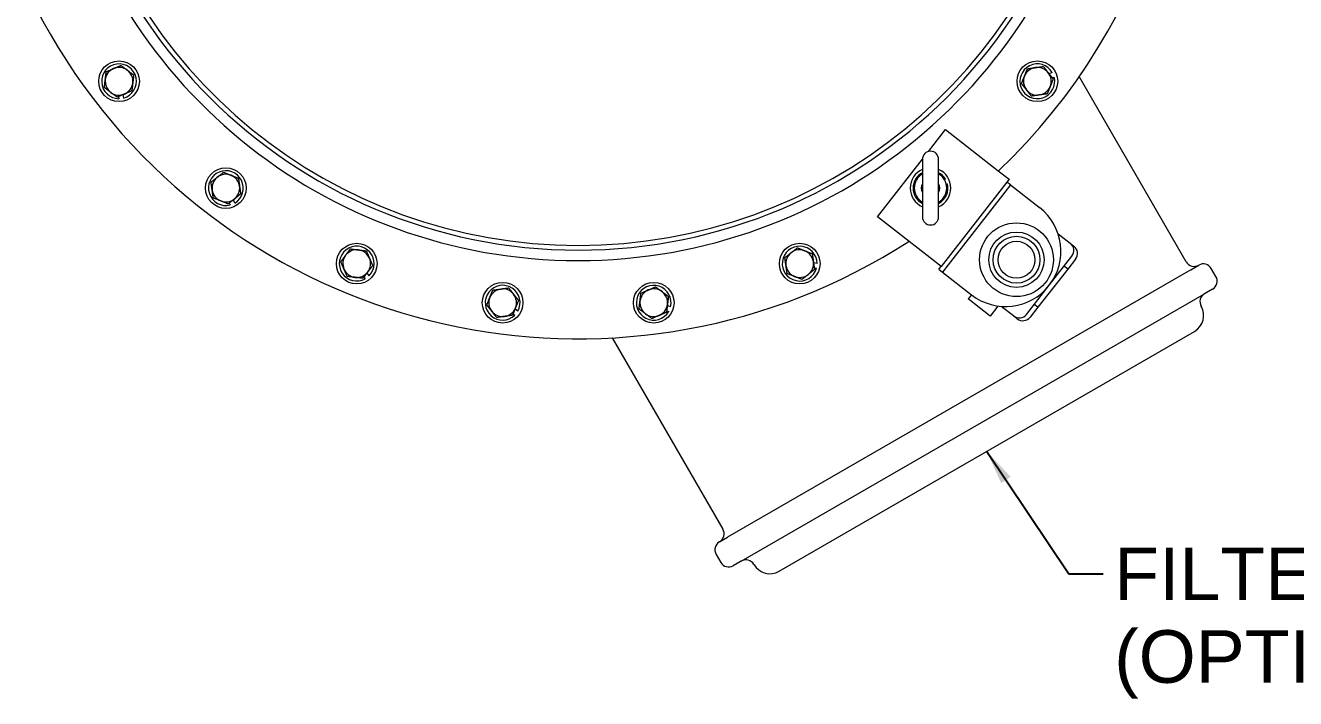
# Model space of a CAD drawing. Header units: inches. Extents: x 12 to 318, y 5 to 204.
# Drawn here: x 39.55 to 73.98, y 123.27 to 141.53 of the extents above; entities that cross this region are included whole.
import ezdxf

# ---------------------------------------------------------------- set-up
doc = ezdxf.new("R2010")
doc.units = ezdxf.units.IN
doc.header["$LTSCALE"] = 9.5
doc.header["$MEASUREMENT"] = 0
doc.layers.add('Symbol', color=7, linetype='Continuous', lineweight=25)
doc.layers.add('Visible', color=7, linetype='Continuous', lineweight=18)
doc.styles.add('Standard D-E', font='arial.ttf')
doc.dimstyles.new('in [mm] D-E NeptuneBenson$7', dxfattribs={"dimscale": 9.5, "dimtxt": 0.15, "dimasz": 0.098425, "dimexe": 0.125, "dimexo": 0.063, "dimgap": 0.031496, "dimtad": 0, "dimtih": 1, "dimtoh": 1, "dimdec": 4, "dimrnd": 1e-08, "dimzin": 3, "dimdsep": 46, "dimlunit": 5, "dimtxsty": 'Standard D-E', "dimcen": 0.09, "dimdle": 0.393701, "dimclrd": 256, "dimclre": 256, "dimclrt": 256, "dimadec": 1, "dimazin": 1, "dimtfac": 1, "dimtofl": 0, "dimtmove": 0, "dimatfit": 3, "dimfxl": 1, "dimfrac": 1, "dimtolj": 1, "dimtzin": 4, "dimlwd": -1, "dimlwe": -1, "dimarcsym": 0})

msp = doc.modelspace()

# ---------------------------------------------------------------- linework, layer by layer
at = {"layer": 'Visible'}
for p, q in [((67.380352, 140.251781), (67.291655, 140.214961)), ((67.378619, 140.104241), (67.432341, 140.126541)), ((71.008094, 135.117048), (68.11026, 140.136244)), ((42.07047, 139.596676), (42.078106, 139.539013)), ((42.212534, 139.556817), (42.199926, 139.65202)), ((64.021374, 138.106653), (64.48522, 138.700906)), ((64.48522, 138.700906), (65.914346, 137.585396)), ((62.639311, 136.336034), (63.859815, 137.899673)), ((63.859755, 137.894541), (63.859755, 136.334541)), ((64.299755, 136.334541), (64.299755, 137.894541)), ((65.914346, 137.585396), (66.209955, 137.354658)), ((66.209955, 137.354658), (64.364045, 134.989786)), ((64.484566, 137.355995), (64.455284, 137.34384)), ((64.507273, 137.2186), (64.536555, 137.230756)), ((66.248499, 137.200887), (66.094673, 137.003814)), ((66.248499, 137.200887), (66.149962, 137.277799)), ((66.248499, 137.200887), (67.036789, 136.585583)), ((45.07378, 136.711463), (45.09608, 136.657741)), ((45.22132, 136.70973), (45.1845, 136.798427)), ((66.094673, 137.003814), (64.556415, 135.033087)), ((64.068436, 135.220525), (62.639311, 136.336034)), ((67.53658, 135.878328), (67.868327, 135.619382)), ((67.868327, 135.619382), (67.966863, 135.542469)), ((61.00446, 135.073612), (60.909237, 135.086073)), ((64.364045, 134.989786), (64.068436, 135.220525)), ((64.304053, 134.912928), (64.364045, 134.989786)), ((64.556415, 135.033087), (64.402589, 134.836015)), ((67.296271, 134.480193), (67.911574, 135.268483)), ((67.798782, 134.920829), (67.700246, 134.997742)), ((68.01011, 135.19157), (67.798782, 134.920829)), ((71.133094, 134.900542), (71.3496, 135.025542)), ((48.721503, 134.701874), (48.756948, 134.655755)), ((48.864464, 134.738387), (48.805943, 134.814532)), ((71.133094, 134.900542), (58.575725, 127.650542)), ((60.92919, 134.946704), (60.986864, 134.939156)), ((64.304053, 134.912928), (64.402589, 134.836015)), ((64.402589, 134.836015), (65.19088, 134.220712)), ((67.798782, 134.920829), (66.990832, 133.885731)), ((71.816106, 134.717529), (71.691106, 134.934035)), ((66.680967, 133.691902), (67.296271, 134.480193)), ((71.7246, 134.376022), (71.508094, 134.251022)), ((58.950725, 127.001022), (71.508094, 134.251022)), ((65.19088, 134.220712), (65.102893, 134.107988)), ((65.694111, 133.64651), (65.102893, 134.107988)), ((66.990832, 133.885731), (66.892295, 133.962643)), ((52.765052, 133.704861), (52.811226, 133.669488)), ((52.893692, 133.777131), (52.817457, 133.835535)), ((56.928867, 133.788368), (56.982623, 133.76615)), ((57.034419, 133.89147), (56.945665, 133.928153)), ((65.90575, 133.917651), (65.694111, 133.64651)), ((66.330069, 133.648655), (65.998322, 133.907602)), ((66.428605, 133.571742), (66.330069, 133.648655)), ((66.990832, 133.885731), (66.779504, 133.614989)), ((55.454784, 133.056171), (58.450725, 127.867048)), ((59.975244, 126.726503), (71.233575, 133.226503)), ((58.359219, 127.525542), (58.575725, 127.650542)), ((58.267713, 127.184035), (58.392713, 126.967529)), ((58.950725, 127.001022), (58.734219, 126.876022))]:
    msp.add_line(p, q, dxfattribs=at)
for centre, radius in [((42.08408, 140.010327), 0.551181), ((66.975541, 140.010327), 0.551181), ((44.979866, 137.114541), 0.551181), ((66.409444, 135.172409), 1), ((66.409444, 135.172409), 0.75), ((66.409444, 135.172409), 0.635381), ((66.409444, 135.172409), 0.5), ((48.526464, 135.066911), 0.551181), ((60.533157, 135.066911), 0.551181), ((52.482181, 134.00698), 0.551181), ((56.57744, 134.00698), 0.551181)]:
    msp.add_circle(centre, radius, dxfattribs=at)
for centre, radius, start, end in [((54.529811, 149.560271), 16.53, 313.556008, 71.8850939), ((54.529811, 149.560271), 16.53, 125.9630438, 302.8312783), ((54.529811, 149.560271), 14.41, 112.4377468, 67.5622532), ((54.529811, 149.560271), 14, 113.1323964, 66.8676036), ((54.529811, 149.560271), 14.125, 180, 0), ((42.08408, 140.010327), 0.471351, 285.8144894, 269.2738604), ((66.975541, 140.010327), 0.471351, 30.8144894, 14.2738604), ((42.08408, 140.010327), 0.375, 113.1474633, 173.1474633), ((42.08408, 140.010327), 0.375, 53.1474633, 113.1474633), ((42.08408, 140.010327), 0.375, 353.1474633, 53.1474633), ((66.975541, 140.010327), 0.375, 158.1474633, 218.1474633), ((66.975541, 140.010327), 0.375, 98.1474633, 158.1474633), ((66.975541, 140.010327), 0.375, 38.1474633, 98.1474633), ((66.975541, 140.010327), 0.375, 338.1474633, 38.1474633), ((42.08408, 140.010327), 0.375, 173.1474633, 233.1474633), ((42.08408, 140.010327), 0.375, 293.1474633, 353.1474633), ((66.975541, 140.010327), 0.375, 278.1474633, 338.1474633), ((42.08408, 140.010327), 0.375, 233.1474633, 293.1474633), ((66.975541, 140.010327), 0.375, 218.1474633, 278.1474633), ((64.079755, 137.894541), 0.22, 0, 180), ((44.979866, 137.114541), 0.471351, 300.8144894, 284.2738604), ((44.979866, 137.114541), 0.375, 128.1474633, 188.1474633), ((44.979866, 137.114541), 0.375, 68.1474633, 128.1474633), ((44.979866, 137.114541), 0.375, 8.1474633, 68.1474633), ((64.079755, 137.114541), 0.551181, 113.5246053, 246.4753947), ((64.079755, 137.114541), 0.471351, 117.8231093, 242.1768907), ((64.079755, 137.114541), 0.44, 120, 240), ((64.079755, 137.114541), 0.551181, 293.5246053, 66.4753947), ((64.079755, 137.114541), 0.471351, 30.8144894, 62.1768907), ((64.079755, 137.114541), 0.44, 300, 60), ((44.979866, 137.114541), 0.375, 188.1474633, 248.1474633), ((44.979866, 137.114541), 0.375, 308.1474633, 8.1474633), ((64.079755, 137.114541), 0.25, 151.6423634, 208.3576366), ((64.079755, 137.114541), 0.25, 331.6423634, 28.3576366), ((64.079755, 137.114541), 0.471351, 297.8231093, 14.2738604), ((44.979866, 137.114541), 0.375, 248.1474633, 308.1474633), ((66.113835, 135.403147), 1.5, 232.0260495, 52.0260495), ((64.079755, 136.334541), 0.22, 180, 0), ((48.526464, 135.066911), 0.471351, 315.8144894, 299.2738604), ((48.526464, 135.066911), 0.375, 83.1474633, 143.1474633), ((48.526464, 135.066911), 0.375, 23.1474633, 83.1474633), ((60.533157, 135.066911), 0.471351, 0.8144894, 344.2738604), ((60.533157, 135.066911), 0.375, 128.1474633, 188.1474633), ((60.533157, 135.066911), 0.375, 68.1474633, 128.1474633), ((60.533157, 135.066911), 0.375, 8.1474633, 68.1474633), ((67.714501, 135.422309), 0.25, 322.0260495, 52.0260495), ((67.813037, 135.345396), 0.25, 322.0260495, 52.0260495), ((48.526464, 135.066911), 0.375, 143.1474633, 203.1474633), ((48.526464, 135.066911), 0.375, 323.1474633, 23.1474633), ((60.533157, 135.066911), 0.375, 188.1474633, 248.1474633), ((60.533157, 135.066911), 0.375, 308.1474633, 8.1474633), ((71.2246, 135.242048), 0.25, 210, 300), ((71.4746, 134.809035), 0.25, 30, 120), ((48.526464, 135.066911), 0.375, 203.1474633, 263.1474633), ((48.526464, 135.066911), 0.375, 263.1474633, 323.1474633), ((60.533157, 135.066911), 0.375, 248.1474633, 308.1474633), ((71.5996, 134.592529), 0.25, 300, 30), ((52.482181, 134.00698), 0.471351, 330.8144894, 314.2738604), ((52.482181, 134.00698), 0.375, 98.1474633, 158.1474633), ((52.482181, 134.00698), 0.375, 38.1474633, 98.1474633), ((56.57744, 134.00698), 0.471351, 345.8144894, 329.2738604), ((56.57744, 134.00698), 0.375, 113.1474633, 173.1474633), ((56.57744, 134.00698), 0.375, 53.1474633, 113.1474633), ((56.57744, 134.00698), 0.375, 353.1474633, 53.1474633), ((52.482181, 134.00698), 0.375, 158.1474633, 218.1474633), ((52.482181, 134.00698), 0.375, 338.1474633, 38.1474633), ((56.57744, 134.00698), 0.375, 173.1474633, 233.1474633), ((56.57744, 134.00698), 0.375, 293.1474633, 353.1474633), ((71.633094, 134.034516), 0.25, 120, 210), ((52.482181, 134.00698), 0.375, 218.1474633, 278.1474633), ((52.482181, 134.00698), 0.375, 278.1474633, 338.1474633), ((56.57744, 134.00698), 0.375, 233.1474633, 293.1474633), ((66.483895, 133.845728), 0.25, 232.0260495, 322.0260495), ((66.582431, 133.768815), 0.25, 232.0260495, 322.0260495), ((70.983575, 133.659516), 0.5, 300, 30), ((58.234219, 127.742048), 0.25, 300, 30), ((58.484219, 127.309035), 0.25, 120, 210), ((58.609219, 127.092529), 0.25, 210, 300), ((59.075725, 126.784516), 0.25, 30, 120), ((59.725244, 127.159516), 0.5, 210, 300)]:
    msp.add_arc(centre, radius, start, end, dxfattribs=at)
for points in [[(41.711759, 140.055069), (41.723748, 140.154833), (41.737591, 140.270029)], [(41.737591, 140.270029), (41.844276, 140.315639), (41.936668, 140.355138)], [(41.936668, 140.355138), (42.02906, 140.394637), (42.135745, 140.440246)], [(42.135745, 140.440246), (42.228586, 140.370659), (42.308989, 140.310395)], [(42.308989, 140.310395), (42.389392, 140.250131), (42.482234, 140.180543)], [(42.482234, 140.180543), (42.46839, 140.065347), (42.456401, 139.965584)], [(66.546899, 139.948959), (66.590086, 140.056648), (66.627487, 140.149909)], [(66.627487, 140.149909), (66.664888, 140.24317), (66.708074, 140.350858)], [(66.708074, 140.350858), (66.822929, 140.367301), (66.922396, 140.381542)], [(66.922396, 140.381542), (67.021862, 140.395782), (67.136717, 140.412225)], [(67.136717, 140.412225), (67.208384, 140.32098), (67.27045, 140.241959)], [(67.27045, 140.241959), (67.332516, 140.162939), (67.404183, 140.071694)], [(41.685926, 139.84011), (41.69977, 139.955306), (41.711759, 140.055069)], [(41.859171, 139.710258), (41.778768, 139.770523), (41.685926, 139.84011)], [(42.456401, 139.965584), (42.444412, 139.86582), (42.430569, 139.750624)], [(66.680632, 139.778694), (66.618566, 139.857714), (66.546899, 139.948959)], [(67.323595, 139.870744), (67.286194, 139.777484), (67.243008, 139.669795)], [(67.404183, 140.071694), (67.360996, 139.964005), (67.323595, 139.870744)], [(42.032415, 139.580407), (41.939574, 139.649994), (41.859171, 139.710258)], [(42.231492, 139.665515), (42.1391, 139.626017), (42.032415, 139.580407)], [(42.430569, 139.750624), (42.323884, 139.705014), (42.231492, 139.665515)], [(66.814365, 139.608428), (66.742698, 139.699673), (66.680632, 139.778694)], [(67.028687, 139.639112), (66.92922, 139.624871), (66.814365, 139.608428)], [(67.243008, 139.669795), (67.128153, 139.653352), (67.028687, 139.639112)], [(44.577967, 137.275717), (44.669212, 137.347384), (44.748233, 137.40945)], [(44.748233, 137.40945), (44.827253, 137.471516), (44.918498, 137.543183)], [(44.918498, 137.543183), (45.026187, 137.499996), (45.119448, 137.462595)], [(45.119448, 137.462595), (45.212709, 137.425194), (45.320397, 137.382007)], [(45.320397, 137.382007), (45.33684, 137.267153), (45.351081, 137.167686)], [(44.608651, 137.061395), (44.59441, 137.160862), (44.577967, 137.275717)], [(44.639334, 136.847074), (44.622891, 136.961929), (44.608651, 137.061395)], [(45.351081, 137.167686), (45.365321, 137.06822), (45.381764, 136.953365)], [(44.840283, 136.766487), (44.747023, 136.803888), (44.639334, 136.847074)], [(45.041233, 136.685899), (44.933544, 136.729086), (44.840283, 136.766487)], [(45.211498, 136.819632), (45.132478, 136.757566), (45.041233, 136.685899)], [(45.381764, 136.953365), (45.290519, 136.881698), (45.211498, 136.819632)], [(48.226396, 135.29182), (48.28666, 135.372223), (48.356247, 135.465065)], [(48.356247, 135.465065), (48.471444, 135.451221), (48.571207, 135.439232)], [(48.571207, 135.439232), (48.67097, 135.427244), (48.786167, 135.4134)], [(48.786167, 135.4134), (48.831776, 135.306715), (48.871275, 135.214323)], [(60.131258, 135.228087), (60.222503, 135.299754), (60.301524, 135.36182)], [(60.301524, 135.36182), (60.380545, 135.423886), (60.47179, 135.495553)], [(60.47179, 135.495553), (60.579478, 135.452367), (60.672739, 135.414966)], [(60.672739, 135.414966), (60.766, 135.377565), (60.873688, 135.334378)], [(60.873688, 135.334378), (60.890132, 135.219524), (60.904372, 135.120057)], [(48.096545, 135.118576), (48.166132, 135.211417), (48.226396, 135.29182)], [(48.181653, 134.919499), (48.142154, 135.011891), (48.096545, 135.118576)], [(48.956384, 135.015247), (48.886797, 134.922405), (48.826532, 134.842002)], [(48.871275, 135.214323), (48.910774, 135.121932), (48.956384, 135.015247)], [(60.161942, 135.013766), (60.147702, 135.113233), (60.131258, 135.228087)], [(60.192625, 134.799445), (60.176182, 134.914299), (60.161942, 135.013766)], [(60.904372, 135.120057), (60.918612, 135.02059), (60.935055, 134.905736)], [(48.266762, 134.720422), (48.221152, 134.827107), (48.181653, 134.919499)], [(48.481721, 134.69459), (48.381958, 134.706579), (48.266762, 134.720422)], [(48.696681, 134.668758), (48.581484, 134.682601), (48.481721, 134.69459)], [(48.826532, 134.842002), (48.766268, 134.761599), (48.696681, 134.668758)], [(60.393575, 134.718857), (60.300314, 134.756258), (60.192625, 134.799445)], [(60.594524, 134.638269), (60.486836, 134.681456), (60.393575, 134.718857)], [(60.76479, 134.772002), (60.685769, 134.709937), (60.594524, 134.638269)], [(60.935055, 134.905736), (60.84381, 134.834068), (60.76479, 134.772002)], [(52.134127, 134.146562), (52.171527, 134.239823), (52.214714, 134.347512)], [(52.214714, 134.347512), (52.329569, 134.363955), (52.429035, 134.378195)], [(52.429035, 134.378195), (52.528502, 134.392435), (52.643356, 134.408879)], [(52.643356, 134.408879), (52.715024, 134.317634), (52.77709, 134.238613)], [(56.230951, 134.266683), (56.337636, 134.312292), (56.430028, 134.351791)], [(56.430028, 134.351791), (56.52242, 134.39129), (56.629105, 134.4369)], [(56.629105, 134.4369), (56.721946, 134.367313), (56.802349, 134.307048)], [(56.802349, 134.307048), (56.882752, 134.246784), (56.975594, 134.177197)], [(52.053539, 133.945613), (52.096726, 134.053301), (52.134127, 134.146562)], [(52.187272, 133.775347), (52.125206, 133.854368), (52.053539, 133.945613)], [(52.77709, 134.238613), (52.839156, 134.159592), (52.910823, 134.068347)], [(52.910823, 134.068347), (52.867636, 133.960659), (52.830235, 133.867398)], [(56.179287, 133.836763), (56.19313, 133.95196), (56.205119, 134.051723)], [(56.205119, 134.051723), (56.217108, 134.151486), (56.230951, 134.266683)], [(56.949761, 133.962237), (56.937773, 133.862474), (56.923929, 133.747278)], [(56.975594, 134.177197), (56.96175, 134.062), (56.949761, 133.962237)], [(52.321005, 133.605082), (52.249338, 133.696327), (52.187272, 133.775347)], [(52.535326, 133.635765), (52.43586, 133.621525), (52.321005, 133.605082)], [(52.749647, 133.666449), (52.634793, 133.650006), (52.535326, 133.635765)], [(52.830235, 133.867398), (52.792834, 133.774137), (52.749647, 133.666449)], [(56.352531, 133.706912), (56.272128, 133.767176), (56.179287, 133.836763)], [(56.525776, 133.577061), (56.432934, 133.646648), (56.352531, 133.706912)], [(56.724852, 133.662169), (56.63246, 133.62267), (56.525776, 133.577061)], [(56.923929, 133.747278), (56.817244, 133.701668), (56.724852, 133.662169)]]:
    msp.add_rational_spline(points, [1, 1.0379548493, 1], degree=2, dxfattribs=at)

# ---------------------------------------------------------------- texts
at = {"layer": 'Symbol', "insert": (69.058638, 127.370102), "char_height": 1.42500005, "width": 27.98626367, "attachment_point": 1, "line_spacing_factor": 0.944221, "style": 'Standard D-E'}
msp.add_mtext('\\fArial|b0|i0;FILTER PROGRAMMER\\P\\fArial|b0|i0;(OPTIONAL MOUNTING SIDE)', dxfattribs=at)

# ---------------------------------------------------------------- leaders
at = {"layer": 'Symbol', "annotation_type": 0, "has_hookline": 1, "hookline_direction": 0, "text_width": 27.789445}
msp.add_leader([(65.604409, 129.976503), (67.824386, 126.657602), (68.759425, 126.657602)], dimstyle='in [mm] D-E NeptuneBenson$7', override={"dimtad": 0}, dxfattribs=at)

doc.saveas('drawing.dxf')
